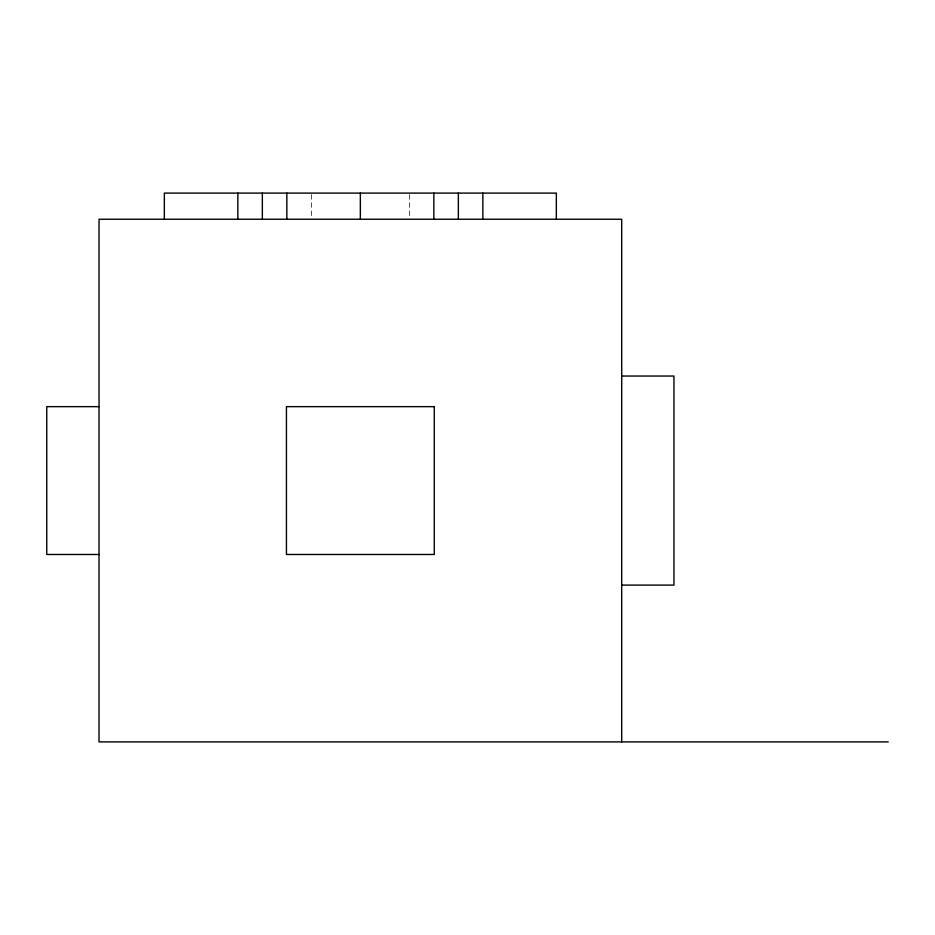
<?xml version="1.0" encoding="UTF-8"?>
<svg xmlns="http://www.w3.org/2000/svg" width="935" height="935" viewBox="0 0 935 935"><rect width="100%" height="100%" fill="white"/><g stroke="black" fill="none" stroke-linecap="round" stroke-linejoin="round"><path stroke-width="0.7" stroke-dasharray="4.67 3.51" d="M409.355 194.55L409.355 217.785M311.355 194.55L311.355 217.785"/><path stroke-width="1.4" d="M621.693 376.034L673.96 376.034L673.96 585.1L621.693 585.1M99.016 406.655L46.75 406.655L46.75 554.478L99.016 554.478M888.25 741.899L99.016 741.899L99.016 219.234L621.693 219.234L621.693 741.899M556.348 219.234L556.348 193.101L164.35 193.101L164.35 219.234M482.857 193.101L482.857 219.234M458.349 193.101L458.349 219.234M433.852 193.101L433.852 219.234M360.349 193.101L360.349 219.234M286.846 193.101L286.846 219.234M262.349 193.101L262.349 219.234M237.852 193.101L237.852 219.234M434.272 406.655L286.437 406.655L286.437 554.478L434.272 554.478L434.272 406.655"/></g></svg>
